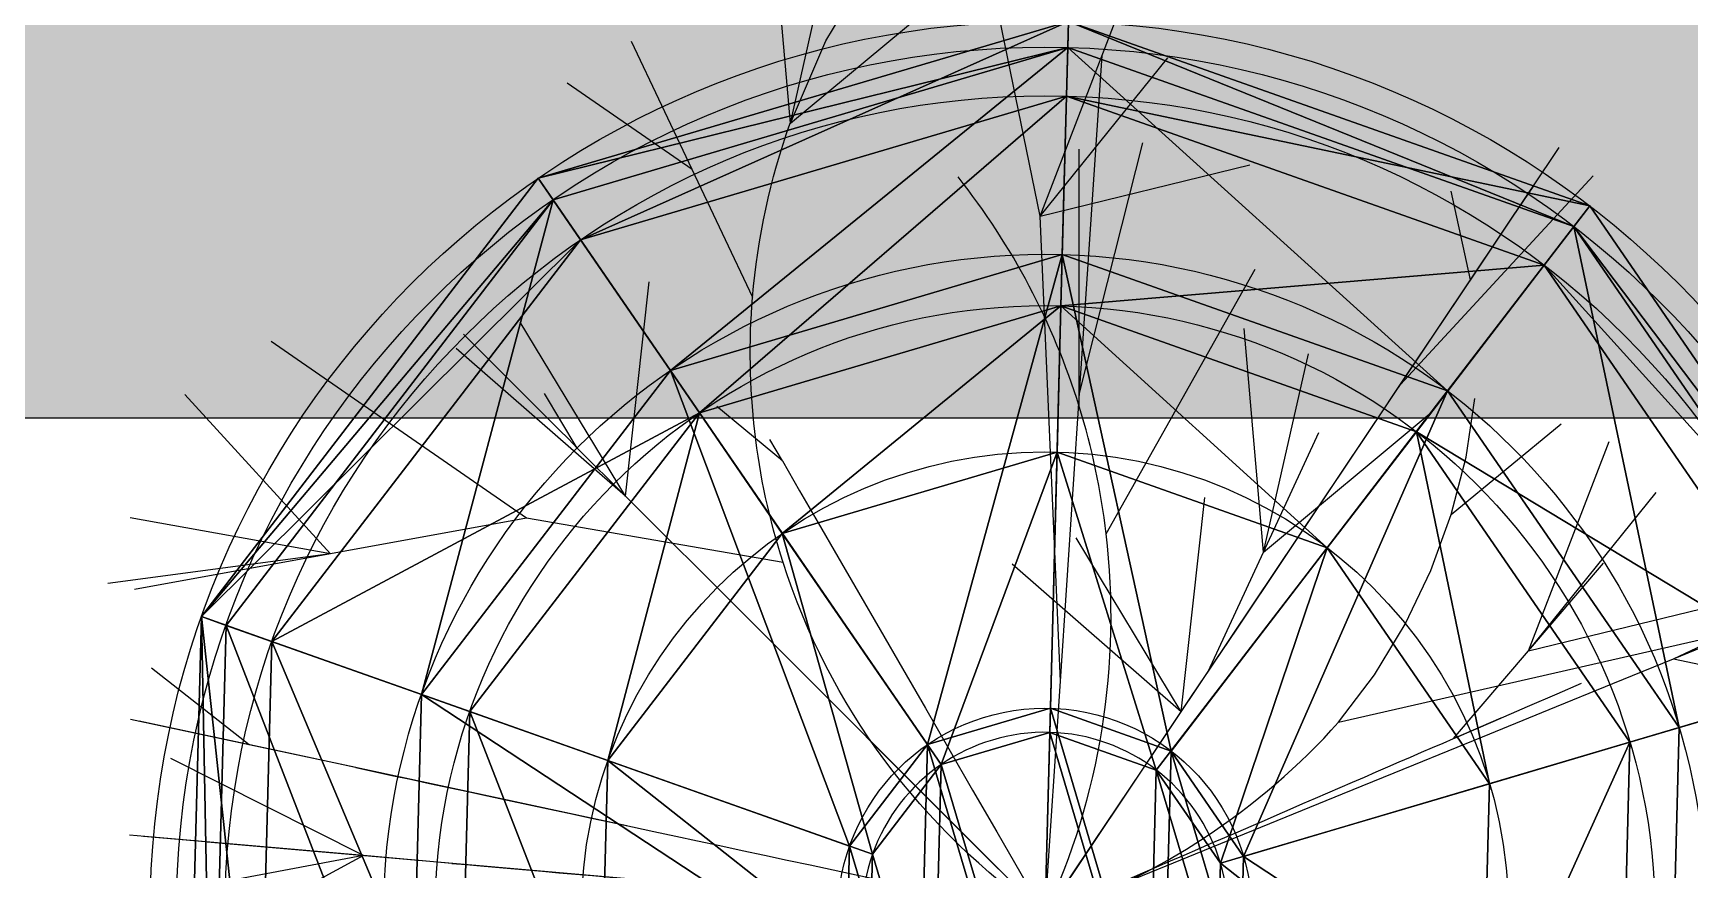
# Model space of a CAD drawing. Header units: inches. Extents: x 23 to 629, y -355 to 51.
# Drawn here: x 60.659 to 63.03, y 18.431 to 19.629 of the extents above; entities that cross this region are included whole.
import ezdxf

# ---------------------------------------------------------------- set-up
doc = ezdxf.new("R2010")
doc.units = ezdxf.units.IN
doc.header["$MEASUREMENT"] = 0
for name, color, linetype, true_color in [('tree', 1, 'Continuous', 0xff0000), ('tree-summer', 252, 'Continuous', 0x777799), ('TREES', 252, 'Continuous', 0x777799)]:
    doc.layers.add(name, color=color, linetype=linetype, true_color=true_color)

# ---------------------------------------------------------------- blocks, each defined once
blk = doc.blocks.new('Component#46')
at = {"layer": 'tree'}
for p, q in [((6.859, 17.352, 11.118), (6.664, 19.601, 11.404)), ((6.859, 17.352, 11.118), (7.312, 19.347, 10.775)), ((6.859, 17.352, 11.118), (8.526, 18.738, 11.118)), ((9.37, 16.416, 13.2), (8.934, 18.543, 13.567)), ((9.37, 16.416, 13.2), (10.18, 18.523, 12.85)), ((5.872, 16.886, 11.118), (5.264, 18.172, 11.866)), ((9.37, 16.416, 13.2), (10.651, 18.01, 13.8)), ((9.765, 14.637, 15.019), (9.991, 18.032, 15.289)), ((5.872, 16.886, 11.118), (4.616, 17.755, 11.118)), ((9.765, 14.637, 15.019), (10.4, 17.153, 17.601)), ((9.76, 14.503, 12.85), (9.76, 17.089, 12.694)), ((12.99, 14.724, 11.909), (14.585, 17.108, 11.816)), ((6.48, 15.599, 11.118), (5.872, 16.886, 11.118)), ((9.37, 16.416, 13.2), (11.476, 16.931, 13.2)), ((12.99, 14.724, 11.909), (14.924, 16.823, 14.166)), ((13.693, 15.775, 7.972), (13.499, 16.669, 7.667)), ((13.693, 15.775, 7.972), (14.304, 16.687, 8.121)), ((9.573, 11.739, 13.9), (9.37, 16.416, 13.2)), ((10.032, 13.222, 12.85), (11.528, 15.883, 13.13)), ((5.201, 13.602, 16.198), (5.44, 15.757, 16.541)), ((13.082, 14.863, 7.822), (13.693, 15.775, 7.972)), ((5.201, 13.602, 16.198), (4.144, 15.352, 15.941)), ((4.207, 13.379, 11.118), (1.642, 15.156, 11.118)), ((11.612, 13.038, 6.601), (11.417, 15.287, 6.886)), ((5.201, 13.602, 16.198), (3.501, 15.086, 16.198)), ((11.612, 13.038, 6.601), (12.065, 15.033, 6.258)), ((11.056, 11.836, 7.423), (13.082, 14.863, 7.822)), ((2.237, 13.021, 11.118), (0.776, 14.623, 11.118)), ((4.718, 14.085, 16.545), (4.387, 14.634, 18.303)), ((6.779, 13.956, 19.902), (6.12, 14.504, 20.462)), ((9.573, 11.739, 13.9), (9.765, 14.637, 15.019)), ((11.612, 13.038, 6.601), (13.279, 14.425, 6.601)), ((13.499, 13.415, 17.639), (14.603, 14.328, 18.067)), ((6.779, 13.956, 19.902), (6.654, 14.171, 20.855)), ((11.612, 13.038, 6.601), (12.168, 14.241, 5.778)), ((14.275, 12.045, 18.875), (15.086, 14.151, 18.875)), ((5.201, 13.602, 16.198), (4.718, 14.085, 16.545)), ((6.39, 12.413, 15.344), (5.201, 13.602, 16.198)), ((10.786, 11.433, 21.056), (11.025, 13.588, 21.399)), ((14.275, 12.045, 18.875), (15.557, 13.639, 19.475)), ((2.237, 13.021, 11.118), (0.224, 13.382, 11.89)), ((4.207, 13.379, 11.118), (2.237, 13.021, 11.118)), ((6.786, 12.935, 11.118), (4.207, 13.379, 11.118)), ((10.786, 11.433, 21.056), (9.729, 13.183, 20.799)), ((2.237, 13.021, 11.118), (0, 12.723, 10.518)), ((2.237, 13.021, 11.118), (0.268, 12.662, 11.118)), ((11.056, 11.836, 7.423), (11.612, 13.038, 6.601)), ((10.786, 11.433, 21.056), (9.086, 12.917, 21.056)), ((14.275, 12.045, 18.875), (15.029, 12.926, 19.765)), ((15.733, 11.964, 15.331), (17.578, 12.846, 15.617)), ((14.275, 12.045, 18.875), (16.381, 12.56, 18.875)), ((9.417, 9.387, 14.97), (6.39, 12.413, 15.344)), ((10.786, 11.433, 21.056), (11.468, 12.451, 22.325)), ((12.368, 11.328, 17.439), (16.68, 12.312, 17.667)), ((13.522, 11.163, 18.499), (14.275, 12.045, 18.875)), ((1.42, 11.101, 13.228), (0.441, 11.871, 13.924)), ((9.417, 9.387, 8.32), (11.056, 11.836, 7.423)), ((15.733, 11.964, 15.331), (17.854, 11.516, 15.331)), ((9.417, 9.387, 13.692), (9.573, 11.739, 13.9)), ((1.42, 11.101, 13.228), (0.229, 11.356, 12.758)), ((1.913, 10.995, 9.178), (0.314, 11.338, 8.539)), ((9.417, 9.387, 18.504), (10.786, 11.433, 21.056)), ((13.522, 11.163, 18.5), (14.001, 11.371, 21.372)), ((1.913, 10.995, 9.178), (1.123, 11.165, 7.712)), ((8.59, 10.213, 22.058), (7.622, 11.181, 22.804)), ((13.522, 11.163, 18.499), (13.522, 11.163, 18.5)), ((2.492, 10.871, 12.93), (1.42, 11.101, 13.228)), ((3.252, 10.708, 9.713), (1.913, 10.995, 9.178)), ((2.57, 9.986, 11.882), (0.635, 10.964, 12.11)), ((5.215, 10.287, 11.085), (3.252, 10.708, 9.713)), ((8.59, 10.213, 22.058), (8.415, 10.388, 23.225)), ((1.681, 10.063, 12.275), (0.219, 10.191, 12.441)), ((1.681, 10.063, 12.275), (0.359, 10.179, 13.561)), ((9.417, 9.387, 21.395), (8.59, 10.213, 22.058)), ((3.623, 9.893, 8.588), (0.998, 10.123, 7.212)), ((2.57, 9.986, 11.882), (1.681, 10.063, 12.275)), ((2.57, 9.986, 11.882), (0.56, 9.608, 11.339)), ((2.57, 9.986, 11.882), (0.584, 8.912, 12.11)), ((3.458, 9.908, 11.488), (2.57, 9.986, 11.882)), ((5.652, 9.716, 9.8), (3.623, 9.893, 8.588))]:
    blk.add_line(p, q, dxfattribs=at)
for points in [[(6.859, 17.352, 11.118), (7.215, 18.18, 11.413), (7.679, 18.948, 11.718)], [(9.417, 9.387, 9.92), (9.906, 10.118, 9.907), (10.394, 10.847, 9.975), (10.877, 11.568, 10.124), (11.35, 12.274, 10.353), (11.809, 12.96, 10.66), (12.25, 13.619, 11.041), (12.67, 14.246, 11.494), (13.064, 14.836, 12.015), (13.431, 15.383, 12.6), (13.765, 15.882, 13.242), (14.065, 16.331, 13.938), (14.328, 16.723, 14.68)], [(3.574, 15.229, 16.545), (3.664, 15.139, 16.489), (3.757, 15.046, 16.443), (3.852, 14.951, 16.407), (3.949, 14.854, 16.381), (4.047, 14.756, 16.365), (4.146, 14.657, 16.36), (4.244, 14.559, 16.365), (4.342, 14.461, 16.381), (4.439, 14.364, 16.407), (4.535, 14.269, 16.443), (4.628, 14.176, 16.489), (4.718, 14.085, 16.545)], [(13.499, 13.415, 17.639), (13.648, 13.993, 17.539), (13.738, 14.583, 17.439)], [(6.779, 13.956, 19.902), (6.952, 13.655, 19.563), (7.138, 13.332, 19.251), (7.336, 12.991, 18.969), (7.543, 12.631, 18.718), (7.76, 12.256, 18.499), (7.984, 11.867, 18.313), (8.215, 11.468, 18.163), (8.451, 11.06, 18.048), (8.69, 10.645, 17.969), (8.932, 10.226, 17.927), (9.174, 9.806, 17.922), (9.417, 9.387, 17.954)], [(12.368, 11.328, 17.439), (12.727, 11.805, 17.489), (13.037, 12.315, 17.539), (13.295, 12.853, 17.589), (13.499, 13.415, 17.639)], [(15.733, 11.964, 15.331), (16.306, 12.198, 15.871), (16.84, 12.416, 16.455), (17.333, 12.617, 17.08)], [(9.417, 9.387, 12.85), (10.176, 9.697, 12.894), (10.93, 10.004, 12.999), (11.675, 10.308, 13.163), (12.407, 10.607, 13.386), (13.122, 10.899, 13.667), (13.815, 11.182, 14.003), (14.484, 11.455, 14.395), (15.124, 11.716, 14.838), (15.733, 11.964, 15.331)], [(13.522, 11.163, 18.5), (13.531, 11.167, 18.508), (13.92, 11.335, 18.949), (14.265, 11.485, 19.431), (14.563, 11.614, 19.949), (14.809, 11.72, 20.499)]]:
    blk.add_polyline3d(points, dxfattribs=at)
at = {"layer": 'tree', "extrusion": (0, 0, -1)}
for start, end in [(4.7, 19.7), (342.2, 4.7), (304.7, 342.2)]:
    blk.add_arc((-13.328, 15.036, -11.118), 6.872, start, end, dxfattribs=at)
at = {"layer": 'tree'}
for start, end in [(17.2482, 38.3404), (6.702, 17.2482), (335.0636, 6.702)]:
    blk.add_arc((2.956, 12.391, 12.85), 7.125, start, end, dxfattribs=at)
at = {"layer": 'tree', "extrusion": (-0.214232, 0.453094, 0.865338)}
blk.add_arc((-13.337, -1.012, 17.573), 6.089, 82.3412, 116.1753, dxfattribs=at)
at = {"layer": 'tree', "extrusion": (0.397148, -0.917755, -4.40912e-14)}
blk.add_arc((12.808, 22.822, -4.875), 5.914, 265.7573, 313.0418, dxfattribs=at)
at = {"layer": 'tree', "extrusion": (-0.209619, -0.977783, -8.86621e-15)}
blk.add_arc((7.696, 21.284, -11.152), 11.253, 227.9391, 267.6745, dxfattribs=at)
at = {"layer": 'tree', "extrusion": (-0.087156, -0.996195, 2.9828e-14)}
blk.add_arc((7.855, 16.086, -10.172), 6.997, 221.0878, 275.8042, dxfattribs=at)
at = {"layer": 'tree-summer', "color": 76, "true_color": 0x427f00}
for p, q in [((9.653, 18.375, 12.85), (9.633, 17.624, 16.659)), ((9.646, 18.112, 8.887), (9.653, 18.375, 12.85)), ((9.646, 18.112, 8.887), (9.591, 16.031, 6.894)), ((9.578, 15.514, 20.042), (9.633, 17.624, 16.659)), ((4.474, 16.581, 8.887), (4.325, 16.797, 12.85)), ((4.325, 16.797, 12.85), (4.75, 16.178, 16.659)), ((4.474, 16.581, 8.887), (5.653, 14.865, 6.894)), ((14.891, 16.519, 12.85), (14.434, 15.923, 16.659)), ((14.731, 16.311, 8.887), (14.891, 16.519, 12.85)), ((5.945, 14.439, 20.042), (4.75, 16.178, 16.659)), ((14.731, 16.311, 8.887), (13.463, 14.659, 6.894)), ((9.591, 16.031, 6.894), (9.471, 11.468, 6.086)), ((13.149, 14.249, 20.042), (14.434, 15.923, 16.659)), ((9.578, 15.514, 20.042), (9.539, 14.044, 21.456)), ((5.653, 14.865, 6.894), (8.238, 11.103, 6.086)), ((13.463, 14.659, 6.894), (10.684, 11.038, 6.086)), ((5.945, 14.439, 20.042), (6.778, 13.226, 21.456)), ((13.149, 14.249, 20.042), (12.253, 13.082, 21.456)), ((9.539, 14.044, 21.456), (9.465, 11.225, 22.973)), ((6.778, 13.226, 21.456), (8.375, 10.902, 22.973)), ((12.253, 13.082, 21.456), (10.536, 10.845, 22.973)), ((1.189, 12.301, 8.887), (0.942, 12.389, 12.85)), ((0.942, 12.389, 12.85), (1.65, 12.138, 16.659)), ((1.189, 12.301, 8.887), (3.152, 11.606, 6.894)), ((3.639, 11.434, 20.042), (1.65, 12.138, 16.659)), ((17.786, 11.864, 8.887), (15.79, 11.273, 6.894)), ((15.294, 11.127, 20.042), (17.318, 11.726, 16.659)), ((3.152, 11.606, 6.894), (7.454, 10.082, 6.086)), ((3.639, 11.434, 20.042), (5.025, 10.942, 21.456)), ((15.79, 11.273, 6.894), (11.413, 9.978, 6.086)), ((15.294, 11.127, 20.042), (13.884, 10.709, 21.456)), ((5.025, 10.942, 21.456), (7.683, 10.001, 22.973)), ((13.884, 10.709, 21.456), (11.18, 9.909, 22.973))]:
    blk.add_line(p, q, dxfattribs=at)
for centre, radius in [((9.417, 9.387, 12.85), 8.991), ((9.417, 9.387, 8.887), 8.729), ((9.417, 9.387, 16.659), 8.24), ((9.417, 9.387, 6.894), 6.646), ((9.417, 9.387, 20.042), 6.13), ((9.417, 9.387, 21.456), 4.659), ((9.417, 9.387, 6.086), 2.082)]:
    blk.add_circle(centre, radius, dxfattribs=at)
for start, end in [(88.4917, 304.4917), (304.4917, 88.4917)]:
    blk.add_arc((9.417, 9.387, 22.973), 1.839, start, end, dxfattribs=at)
at = {"layer": 'tree-summer', "color": 108, "true_color": 0x00560c}
mesh = blk.add_polyface(dxfattribs=at)
corners = [(4.325, 16.797, 12.85), (9.646, 18.112, 8.887), (4.474, 16.581, 8.887), (9.653, 18.375, 12.85)]
mesh.append_faces([[corners[k] for k in face] for face in [(0, 1, 2), (1, 0, 3)]], dxfattribs={"vtx0": -1, "color": 108})
mesh = blk.add_polyface(dxfattribs=at)
corners = [(4.75, 16.178, 16.659), (9.653, 18.375, 12.85), (4.325, 16.797, 12.85), (9.633, 17.624, 16.659)]
mesh.append_faces([[corners[k] for k in face] for face in [(0, 1, 2), (1, 0, 3)]], dxfattribs={"vtx0": -1, "color": 108})
mesh = blk.add_polyface(dxfattribs=at)
corners = [(9.633, 17.624, 16.659), (14.891, 16.519, 12.85), (9.653, 18.375, 12.85), (14.434, 15.923, 16.659)]
mesh.append_faces([[corners[k] for k in face] for face in [(0, 1, 2), (1, 0, 3)]], dxfattribs={"vtx0": -1, "color": 108})
mesh = blk.add_polyface(dxfattribs=at)
corners = [(9.653, 18.375, 12.85), (14.731, 16.311, 8.887), (9.646, 18.112, 8.887), (14.891, 16.519, 12.85)]
mesh.append_faces([[corners[k] for k in face] for face in [(0, 1, 2), (1, 0, 3)]], dxfattribs={"vtx0": -1, "color": 108})
mesh = blk.add_polyface(dxfattribs=at)
corners = [(9.646, 18.112, 8.887), (5.653, 14.865, 6.894), (4.474, 16.581, 8.887), (9.591, 16.031, 6.894)]
mesh.append_faces([[corners[k] for k in face] for face in [(0, 1, 2), (1, 0, 3)]], dxfattribs={"vtx0": -1, "color": 108})
mesh = blk.add_polyface(dxfattribs=at)
corners = [(9.646, 18.112, 8.887), (13.463, 14.659, 6.894), (9.591, 16.031, 6.894), (14.731, 16.311, 8.887)]
mesh.append_faces([[corners[k] for k in face] for face in [(0, 1, 2), (1, 0, 3)]], dxfattribs={"vtx0": -1, "color": 108})
mesh = blk.add_polyface(dxfattribs=at)
corners = [(5.945, 14.439, 20.042), (9.633, 17.624, 16.659), (4.75, 16.178, 16.659), (9.578, 15.514, 20.042)]
mesh.append_faces([[corners[k] for k in face] for face in [(0, 1, 2), (1, 0, 3)]], dxfattribs={"vtx0": -1, "color": 108})
mesh = blk.add_polyface(dxfattribs=at)
corners = [(9.578, 15.514, 20.042), (14.434, 15.923, 16.659), (9.633, 17.624, 16.659), (13.149, 14.249, 20.042)]
mesh.append_faces([[corners[k] for k in face] for face in [(0, 1, 2), (1, 0, 3)]], dxfattribs={"vtx0": -1, "color": 108})
mesh = blk.add_polyface(dxfattribs=at)
corners = [(0.942, 12.389, 12.85), (4.474, 16.581, 8.887), (1.189, 12.301, 8.887), (4.325, 16.797, 12.85)]
mesh.append_faces([[corners[k] for k in face] for face in [(0, 1, 2), (1, 0, 3)]], dxfattribs={"vtx0": -1, "color": 108})
mesh = blk.add_polyface(dxfattribs=at)
corners = [(4.75, 16.178, 16.659), (0.942, 12.389, 12.85), (1.65, 12.138, 16.659), (4.325, 16.797, 12.85)]
mesh.append_faces([[corners[k] for k in face] for face in [(0, 1, 2), (1, 0, 3)]], dxfattribs={"vtx0": -1, "color": 108})
mesh = blk.add_polyface(dxfattribs=at)
corners = [(4.474, 16.581, 8.887), (3.152, 11.606, 6.894), (1.189, 12.301, 8.887), (5.653, 14.865, 6.894)]
mesh.append_faces([[corners[k] for k in face] for face in [(0, 1, 2), (1, 0, 3)]], dxfattribs={"vtx0": -1, "color": 108})
mesh = blk.add_polyface(dxfattribs=at)
corners = [(18.038, 11.939, 12.85), (14.434, 15.923, 16.659), (17.318, 11.726, 16.659), (14.891, 16.519, 12.85)]
mesh.append_faces([[corners[k] for k in face] for face in [(0, 1, 2), (1, 0, 3)]], dxfattribs={"vtx0": -1, "color": 108})
mesh = blk.add_polyface(dxfattribs=at)
corners = [(14.731, 16.311, 8.887), (18.038, 11.939, 12.85), (17.786, 11.864, 8.887), (14.891, 16.519, 12.85)]
mesh.append_faces([[corners[k] for k in face] for face in [(0, 1, 2), (1, 0, 3)]], dxfattribs={"vtx0": -1, "color": 108})
mesh = blk.add_polyface(dxfattribs=at)
corners = [(5.945, 14.439, 20.042), (1.65, 12.138, 16.659), (3.639, 11.434, 20.042), (4.75, 16.178, 16.659)]
mesh.append_faces([[corners[k] for k in face] for face in [(0, 1, 2), (1, 0, 3)]], dxfattribs={"vtx0": -1, "color": 108})
mesh = blk.add_polyface(dxfattribs=at)
corners = [(14.731, 16.311, 8.887), (15.79, 11.273, 6.894), (13.463, 14.659, 6.894), (17.786, 11.864, 8.887)]
mesh.append_faces([[corners[k] for k in face] for face in [(0, 1, 2), (1, 0, 3)]], dxfattribs={"vtx0": -1, "color": 108})
mesh = blk.add_polyface(dxfattribs=at)
corners = [(9.591, 16.031, 6.894), (8.238, 11.103, 6.086), (5.653, 14.865, 6.894), (9.471, 11.468, 6.086)]
mesh.append_faces([[corners[k] for k in face] for face in [(0, 1, 2), (1, 0, 3)]], dxfattribs={"vtx0": -1, "color": 108})
mesh = blk.add_polyface(dxfattribs=at)
corners = [(9.591, 16.031, 6.894), (10.684, 11.038, 6.086), (9.471, 11.468, 6.086), (13.463, 14.659, 6.894)]
mesh.append_faces([[corners[k] for k in face] for face in [(0, 1, 2), (1, 0, 3)]], dxfattribs={"vtx0": -1, "color": 108})
mesh = blk.add_polyface(dxfattribs=at)
corners = [(17.318, 11.726, 16.659), (13.149, 14.249, 20.042), (15.294, 11.127, 20.042), (14.434, 15.923, 16.659)]
mesh.append_faces([[corners[k] for k in face] for face in [(0, 1, 2), (1, 0, 3)]], dxfattribs={"vtx0": -1, "color": 108})
mesh = blk.add_polyface(dxfattribs=at)
corners = [(6.778, 13.226, 21.456), (9.578, 15.514, 20.042), (5.945, 14.439, 20.042), (9.539, 14.044, 21.456)]
mesh.append_faces([[corners[k] for k in face] for face in [(0, 1, 2), (1, 0, 3)]], dxfattribs={"vtx0": -1, "color": 108})
mesh = blk.add_polyface(dxfattribs=at)
corners = [(12.253, 13.082, 21.456), (9.578, 15.514, 20.042), (9.539, 14.044, 21.456), (13.149, 14.249, 20.042)]
mesh.append_faces([[corners[k] for k in face] for face in [(0, 1, 2), (1, 0, 3)]], dxfattribs={"vtx0": -1, "color": 108})
mesh = blk.add_polyface(dxfattribs=at)
corners = [(5.653, 14.865, 6.894), (7.454, 10.082, 6.086), (3.152, 11.606, 6.894), (8.238, 11.103, 6.086)]
mesh.append_faces([[corners[k] for k in face] for face in [(0, 1, 2), (1, 0, 3)]], dxfattribs={"vtx0": -1, "color": 108})
mesh = blk.add_polyface(dxfattribs=at)
corners = [(13.463, 14.659, 6.894), (11.413, 9.978, 6.086), (10.684, 11.038, 6.086), (15.79, 11.273, 6.894)]
mesh.append_faces([[corners[k] for k in face] for face in [(0, 1, 2), (1, 0, 3)]], dxfattribs={"vtx0": -1, "color": 108})
mesh = blk.add_polyface(dxfattribs=at)
corners = [(5.025, 10.942, 21.456), (5.945, 14.439, 20.042), (3.639, 11.434, 20.042), (6.778, 13.226, 21.456)]
mesh.append_faces([[corners[k] for k in face] for face in [(0, 1, 2), (1, 0, 3)]], dxfattribs={"vtx0": -1, "color": 108})
mesh = blk.add_polyface(dxfattribs=at)
corners = [(13.884, 10.709, 21.456), (13.149, 14.249, 20.042), (12.253, 13.082, 21.456), (15.294, 11.127, 20.042)]
mesh.append_faces([[corners[k] for k in face] for face in [(0, 1, 2), (1, 0, 3)]], dxfattribs={"vtx0": -1, "color": 108})
mesh = blk.add_polyface(dxfattribs=at)
corners = [(8.375, 10.902, 22.973), (9.539, 14.044, 21.456), (6.778, 13.226, 21.456), (9.465, 11.225, 22.973)]
mesh.append_faces([[corners[k] for k in face] for face in [(0, 1, 2), (1, 0, 3)]], dxfattribs={"vtx0": -1, "color": 108})
mesh = blk.add_polyface(dxfattribs=at)
corners = [(10.536, 10.845, 22.973), (9.539, 14.044, 21.456), (9.465, 11.225, 22.973), (12.253, 13.082, 21.456)]
mesh.append_faces([[corners[k] for k in face] for face in [(0, 1, 2), (1, 0, 3)]], dxfattribs={"vtx0": -1, "color": 108})
mesh = blk.add_polyface(dxfattribs=at)
corners = [(7.683, 10.001, 22.973), (6.778, 13.226, 21.456), (5.025, 10.942, 21.456), (8.375, 10.902, 22.973)]
mesh.append_faces([[corners[k] for k in face] for face in [(0, 1, 2), (1, 0, 3)]], dxfattribs={"vtx0": -1, "color": 108})
mesh = blk.add_polyface(dxfattribs=at)
corners = [(11.18, 9.909, 22.973), (12.253, 13.082, 21.456), (10.536, 10.845, 22.973), (13.884, 10.709, 21.456)]
mesh.append_faces([[corners[k] for k in face] for face in [(0, 1, 2), (1, 0, 3)]], dxfattribs={"vtx0": -1, "color": 108})
mesh = blk.add_polyface(dxfattribs=at)
corners = [(0.942, 12.389, 12.85), (1.047, 6.909, 8.887), (0.795, 6.834, 12.85), (1.189, 12.301, 8.887)]
mesh.append_faces([[corners[k] for k in face] for face in [(0, 1, 2), (1, 0, 3)]], dxfattribs={"vtx0": -1, "color": 108})
mesh = blk.add_polyface(dxfattribs=at)
corners = [(1.515, 7.047, 16.659), (0.942, 12.389, 12.85), (0.795, 6.834, 12.85), (1.65, 12.138, 16.659)]
mesh.append_faces([[corners[k] for k in face] for face in [(0, 1, 2), (1, 0, 3)]], dxfattribs={"vtx0": -1, "color": 108})
mesh = blk.add_polyface(dxfattribs=at)
corners = [(1.189, 12.301, 8.887), (3.044, 7.5, 6.894), (1.047, 6.909, 8.887), (3.152, 11.606, 6.894)]
mesh.append_faces([[corners[k] for k in face] for face in [(0, 1, 2), (1, 0, 3)]], dxfattribs={"vtx0": -1, "color": 108})
mesh = blk.add_polyface(dxfattribs=at)
corners = [(3.539, 7.647, 20.042), (1.65, 12.138, 16.659), (1.515, 7.047, 16.659), (3.639, 11.434, 20.042)]
mesh.append_faces([[corners[k] for k in face] for face in [(0, 1, 2), (1, 0, 3)]], dxfattribs={"vtx0": -1, "color": 108})
mesh = blk.add_polyface(dxfattribs=at)
corners = [(15.681, 7.167, 6.894), (17.786, 11.864, 8.887), (17.644, 6.472, 8.887), (15.79, 11.273, 6.894)]
mesh.append_faces([[corners[k] for k in face] for face in [(0, 1, 2), (1, 0, 3)]], dxfattribs={"vtx0": -1, "color": 108})
mesh = blk.add_polyface(dxfattribs=at)
corners = [(17.318, 11.726, 16.659), (15.195, 7.34, 20.042), (17.184, 6.635, 16.659), (15.294, 11.127, 20.042)]
mesh.append_faces([[corners[k] for k in face] for face in [(0, 1, 2), (1, 0, 3)]], dxfattribs={"vtx0": -1, "color": 108})
mesh = blk.add_polyface(dxfattribs=at)
corners = [(3.152, 11.606, 6.894), (7.42, 8.796, 6.086), (3.044, 7.5, 6.894), (7.454, 10.082, 6.086)]
mesh.append_faces([[corners[k] for k in face] for face in [(0, 1, 2), (1, 0, 3)]], dxfattribs={"vtx0": -1, "color": 108})
mesh = blk.add_polyface(dxfattribs=at)
corners = [(4.949, 8.064, 21.456), (3.639, 11.434, 20.042), (3.539, 7.647, 20.042), (5.025, 10.942, 21.456)]
mesh.append_faces([[corners[k] for k in face] for face in [(0, 1, 2), (1, 0, 3)]], dxfattribs={"vtx0": -1, "color": 108})
mesh = blk.add_polyface(dxfattribs=at)
corners = [(7.454, 10.082, 6.086), (8.149, 7.735, 6.086), (7.42, 8.796, 6.086), (8.238, 11.103, 6.086), (9.362, 7.305, 6.086), (9.471, 11.468, 6.086), (10.596, 7.671, 6.086), (10.684, 11.038, 6.086), (11.379, 8.691, 6.086), (11.413, 9.978, 6.086)]
mesh.append_faces([[corners[k] for k in face] for face in [(0, 1, 2), (8, 7, 9)]], dxfattribs={"vtx0": -1, "color": 108})
mesh.append_faces([[corners[k] for k in face] for face in [(1, 3, 4), (4, 5, 6), (6, 7, 8)]], dxfattribs={"vtx0": -1, "vtx1": -1, "color": 108})
mesh.append_faces([[corners[k] for k in face] for face in [(1, 0, 3), (4, 3, 5), (6, 5, 7)]], dxfattribs={"vtx0": -1, "vtx2": -1, "color": 108})
mesh = blk.add_polyface(dxfattribs=at)
corners = [(8.297, 7.928, 22.973), (7.683, 10.001, 22.973), (7.653, 8.865, 22.973), (8.375, 10.902, 22.973), (9.368, 7.548, 22.973), (9.465, 11.225, 22.973), (10.458, 7.871, 22.973), (10.536, 10.845, 22.973), (11.15, 8.773, 22.973), (11.18, 9.909, 22.973)]
mesh.append_faces([[corners[k] for k in face] for face in [(0, 1, 2), (7, 8, 9)]], dxfattribs={"vtx0": -1, "color": 108})
mesh.append_faces([[corners[k] for k in face] for face in [(1, 0, 3), (3, 4, 5), (5, 6, 7)]], dxfattribs={"vtx0": -1, "vtx1": -1, "color": 108})
mesh.append_faces([[corners[k] for k in face] for face in [(3, 0, 4), (5, 4, 6), (7, 6, 8)]], dxfattribs={"vtx0": -1, "vtx2": -1, "color": 108})
mesh = blk.add_polyface(dxfattribs=at)
corners = [(11.413, 9.978, 6.086), (15.681, 7.167, 6.894), (11.379, 8.691, 6.086), (15.79, 11.273, 6.894)]
mesh.append_faces([[corners[k] for k in face] for face in [(0, 1, 2), (1, 0, 3)]], dxfattribs={"vtx0": -1, "color": 108})
mesh = blk.add_polyface(dxfattribs=at)
corners = [(15.294, 11.127, 20.042), (13.808, 7.831, 21.456), (15.195, 7.34, 20.042), (13.884, 10.709, 21.456)]
mesh.append_faces([[corners[k] for k in face] for face in [(0, 1, 2), (1, 0, 3)]], dxfattribs={"vtx0": -1, "color": 108})
mesh = blk.add_polyface(dxfattribs=at)
corners = [(7.653, 8.865, 22.973), (5.025, 10.942, 21.456), (4.949, 8.064, 21.456), (7.683, 10.001, 22.973)]
mesh.append_faces([[corners[k] for k in face] for face in [(0, 1, 2), (1, 0, 3)]], dxfattribs={"vtx0": -1, "color": 108})
mesh = blk.add_polyface(dxfattribs=at)
corners = [(13.808, 7.831, 21.456), (11.18, 9.909, 22.973), (11.15, 8.773, 22.973), (13.884, 10.709, 21.456)]
mesh.append_faces([[corners[k] for k in face] for face in [(0, 1, 2), (1, 0, 3)]], dxfattribs={"vtx0": -1, "color": 108})

msp = doc.modelspace()

# ---------------------------------------------------------------- hatches: boundary and pattern name
h = msp.add_hatch()
h.set_pattern_fill('AR-SAND', color=3, scale=0.1, angle=-90, style=0)
h.set_pattern_definition([(307.5, (-20.70877, 77.59043), (0.19268238, 0.00629934), [0, -0.152, 0, -0.17, 0, -0.1625]), (277.5, (-20.70877, 77.59043), (0.2822146, -0.1769777), [0, -0.082, 0, -0.137, 0, -0.0525]), (237.5, (-20.70877, 77.71343), (0.0005659, -0.31141419), [0, -0.05, 0, -0.18, 0, -0.235]), (227.5, (-20.70877, 77.71343), (0.08776756, -0.30061266), [0, -0.025, 0, -0.118, 0, -0.135])])
h.paths.add_polyline_path([(56.9431, 27.47786), (56.9431, 24.47786), (67.6931, 24.47786), (67.6931, 27.47786)])
h.paths.add_polyline_path([(56.9431, 22.07786), (56.9431, 19.07786), (67.6931, 19.07786), (67.6931, 22.07786)])

# ---------------------------------------------------------------- linework, layer by layer
msp.add_line((67.6931, 19.07786), (54.5431, 19.07786))

# ---------------------------------------------------------------- block references
at = {"layer": 'TREES', "linetype": 'Continuous', "lineweight": 0, "xscale": 0.142430043518516, "yscale": 0.142430043518516, "zscale": 0.1424300435185114}
msp.add_blockref('Component#46', (60.76618, 17.02884), dxfattribs=at)

doc.saveas('drawing.dxf')
